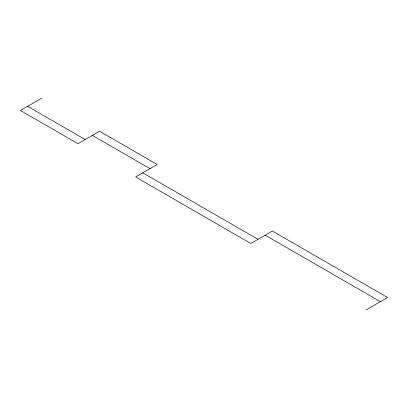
<?xml version="1.0" encoding="UTF-8"?>
<svg xmlns="http://www.w3.org/2000/svg" width="408" height="408" viewBox="0 0 408 408"><rect width="100%" height="100%" fill="white"/><g stroke="black" fill="none" stroke-linecap="round" stroke-linejoin="round"><path stroke-width="0.61" d="M41.998 98.002L20.4 110.471L77.999 143.723L99.598 131.254L157.202 164.511L135.599 176.98L250.798 243.489L272.401 231.02L387.6 297.529L366.002 309.998M92.402 135.41L150.001 168.667M265.2 235.176L380.399 301.685M27.601 106.315L85.201 139.567M142.8 172.824L257.999 239.333"/></g></svg>
